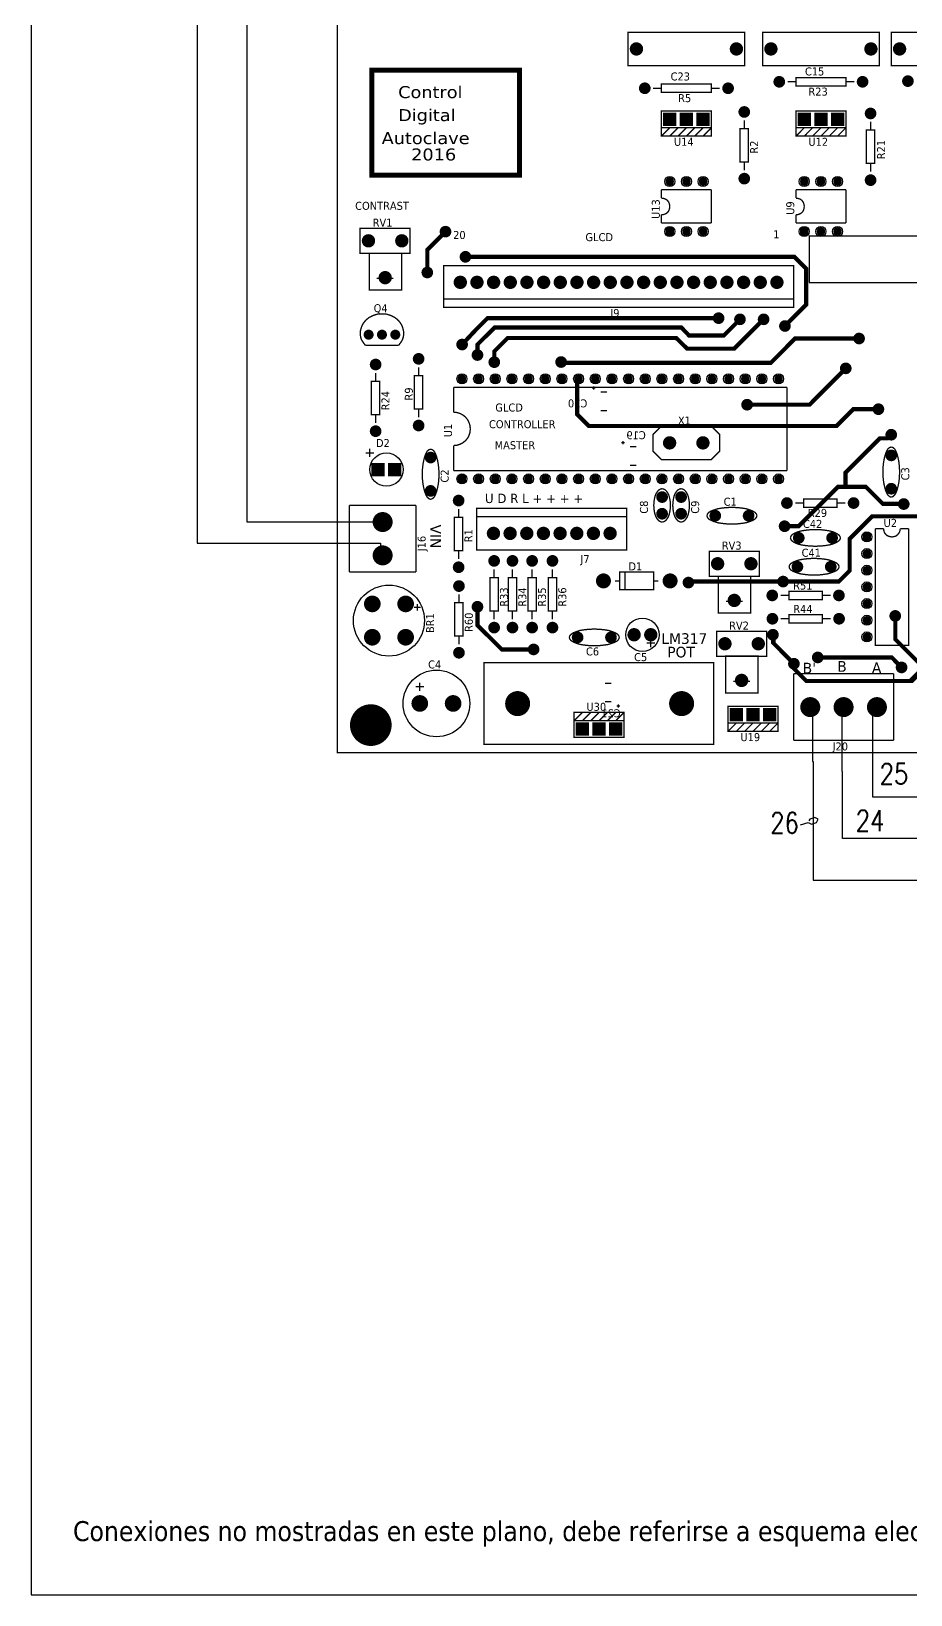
# Model space of a CAD drawing. Header units: millimetres. Extents: x 123.5 to 144.3, y 105.4 to 121.6.
# Drawn here: x 123.51 to 128.78, y 105.41 to 114.78 of the extents above; entities that cross this region are included whole.
import ezdxf
from ezdxf.enums import TextEntityAlignment as Align

# ---------------------------------------------------------------- set-up
doc = ezdxf.new("R2010")
doc.units = ezdxf.units.MM
for name, color, linetype in [('12632256', 7, 'Continuous'), ('DESC', 250, 'Continuous'), ('WIRES', 7, 'Continuous')]:
    doc.layers.add(name, color=color, linetype=linetype)
doc.layers.add('WIRENO', color=7, linetype='Continuous', true_color=0x000000)
doc.styles.get("Standard").update_dxf_attribs({"font": 'tahoma.ttf'})
doc.styles.add('WD', font='romans.shx')

# ---------------------------------------------------------------- blocks, each defined once
blk = doc.blocks.new('EPAD')
at = {"const_width": 0.5}
blk.add_lwpolyline([(-0.25, 0, 1), (0.25, 0, 1)], format="xyb", close=True, dxfattribs=at)
blk = doc.blocks.new('RPAD')
blk.add_trace([(-0.5, -0.5), (-0.5, 0.5), (0.5, -0.5), (0.5, 0.5)])
blk = doc.blocks.new('Tarjeta')
for points, const_width in [([(146.3184, 112.4867), (153.6204, 112.4867), (153.6204, 117.4267), (146.3184, 117.4267), (146.3184, 112.4867)], 0.008), ([(148.0634, 116.6077), (148.7634, 116.6077), (148.7634, 116.8077), (148.0634, 116.8077), (148.0634, 116.6077)], 0.008), ([(148.8704, 116.6077), (149.5704, 116.6077), (149.5704, 116.8077), (148.8704, 116.8077), (148.8704, 116.6077)], 0.008), ([(149.6424, 116.6077), (150.3414, 116.6077), (150.3414, 116.8077), (149.6424, 116.8077), (149.6424, 116.6077)], 0.008), ([(146.5254, 115.9507), (147.4114, 115.9507), (147.4114, 116.5807), (146.5254, 116.5807), (146.5254, 115.9507)], 0.029), ([(148.2634, 116.4467), (148.5634, 116.4467), (148.5634, 116.4967), (148.2634, 116.4967), (148.2634, 116.4467)], 0.008), ([(149.0704, 116.5107), (149.0204, 116.5107)], 0.008), ([(149.0704, 116.4857), (149.3704, 116.4857), (149.3704, 116.5357), (149.0704, 116.5357), (149.0704, 116.4857)], 0.008), ([(149.4204, 116.5107), (149.3704, 116.5107)], 0.008), ([(148.2634, 116.4717), (148.2134, 116.4717)], 0.008), ([(148.6134, 116.4717), (148.5634, 116.4717)], 0.008), ([(148.2634, 116.2347), (148.5634, 116.2347), (148.5634, 116.3347), (148.2634, 116.3347), (148.2634, 116.2347)], 0.008), ([(149.0704, 116.2347), (149.3704, 116.2347), (149.3704, 116.3347), (149.0704, 116.3347), (149.0704, 116.2347)], 0.008), ([(148.5634, 116.2347), (148.5634, 116.1847), (148.2634, 116.1847), (148.2634, 116.2347)], 0.008), ([(148.3134, 116.2347), (148.2634, 116.1847)], 0.008), ([(148.3634, 116.2347), (148.3134, 116.1847)], 0.008), ([(148.4134, 116.2347), (148.3634, 116.1847)], 0.008), ([(148.4634, 116.2347), (148.4134, 116.1847)], 0.008), ([(148.5134, 116.2347), (148.4634, 116.1847)], 0.008), ([(148.5634, 116.2347), (148.5134, 116.1847)], 0.008), ([(148.7354, 116.0297), (148.7854, 116.0297), (148.7854, 116.2297), (148.7354, 116.2297), (148.7354, 116.0297)], 0.008), ([(148.7604, 116.2797), (148.7604, 116.2297)], 0.008), ([(149.3704, 116.2347), (149.3704, 116.1847), (149.0704, 116.1847), (149.0704, 116.2347)], 0.008), ([(149.1204, 116.2347), (149.0704, 116.1847)], 0.008), ([(149.1704, 116.2347), (149.1204, 116.1847)], 0.008), ([(149.2204, 116.2347), (149.1704, 116.1847)], 0.008), ([(149.2704, 116.2347), (149.2204, 116.1847)], 0.008), ([(149.3204, 116.2347), (149.2704, 116.1847)], 0.008), ([(149.3704, 116.2347), (149.3204, 116.1847)], 0.008), ([(149.4934, 116.0207), (149.5434, 116.0207), (149.5434, 116.2207), (149.4934, 116.2207), (149.4934, 116.0207)], 0.008), ([(149.5184, 116.2707), (149.5184, 116.2207)], 0.008), ([(148.7604, 116.0297), (148.7604, 115.9797)], 0.008), ([(149.5184, 116.0207), (149.5184, 115.9707)], 0.008), ([(148.2634, 115.8127), (148.2634, 115.8627)], 0.008), ([(148.2634, 115.8627), (148.5634, 115.8627)], 0.008), ([(148.5634, 115.6627), (148.5634, 115.8627)], 0.008), ([(149.0704, 115.8127), (149.0704, 115.8627)], 0.008), ([(149.0704, 115.8627), (149.3704, 115.8627)], 0.008), ([(149.3704, 115.6627), (149.3704, 115.8627)], 0.008), ([(148.3134, 115.7627), (148.3124, 115.7727), (148.3094, 115.7827), (148.3054, 115.7907), (148.2994, 115.7987), (148.2924, 115.8047), (148.2834, 115.8087), (148.2734, 115.8117), (148.2634, 115.8127)], 0.008), ([(148.3134, 115.7627), (148.3124, 115.7527), (148.3094, 115.7427), (148.3054, 115.7337), (148.2994, 115.7267), (148.2924, 115.7207), (148.2834, 115.7167), (148.2734, 115.7137), (148.2634, 115.7127)], 0.008), ([(149.1204, 115.7627), (149.1194, 115.7727), (149.1164, 115.7827), (149.1124, 115.7907), (149.1064, 115.7987), (149.0994, 115.8047), (149.0904, 115.8087), (149.0804, 115.8117), (149.0704, 115.8127)], 0.008), ([(149.1204, 115.7627), (149.1194, 115.7527), (149.1164, 115.7427), (149.1124, 115.7337), (149.1064, 115.7267), (149.0994, 115.7207), (149.0904, 115.7167), (149.0804, 115.7137), (149.0704, 115.7127)], 0.008), ([(148.2634, 115.6627), (148.2634, 115.7127)], 0.008), ([(148.2634, 115.6627), (148.5634, 115.6627)], 0.008), ([(149.0704, 115.6627), (149.0704, 115.7127)], 0.008), ([(149.0704, 115.6627), (149.3704, 115.6627)], 0.008), ([(146.4554, 115.4817), (146.7554, 115.4817), (146.7554, 115.6317), (146.4554, 115.6317), (146.4554, 115.4817)], 0.008), ([(146.8584, 115.3667), (146.8584, 115.5027), (146.9674, 115.6117)], 0.025), ([(146.5114, 115.2617), (146.7044, 115.2617), (146.7044, 115.4817), (146.5114, 115.4817), (146.5114, 115.2617)], 0.008), ([(147.0874, 115.4607), (149.0604, 115.4607), (149.1314, 115.3897), (149.1314, 115.1727), (149.0044, 115.0457)], 0.025), ([(146.9564, 115.1577), (149.0564, 115.1577), (149.0564, 115.4077), (146.9564, 115.4077), (146.9564, 115.1577)], 0.008), ([(146.6554, 115.3317), (146.5554, 115.3317)], 0.008), ([(149.0564, 115.2077), (146.9564, 115.2077)], 0.008), ([(146.4564, 114.9937), (146.4574, 115.0187), (146.4644, 115.0427), (146.4754, 115.0637), (146.4914, 115.0827), (146.5104, 115.0977), (146.5334, 115.1087), (146.5584, 115.1167), (146.5864, 115.1187)], 0.008), ([(146.7164, 114.9937), (146.7154, 115.0187), (146.7084, 115.0427), (146.6974, 115.0637), (146.6814, 115.0827), (146.6624, 115.0977), (146.6394, 115.1087), (146.6144, 115.1167), (146.5864, 115.1187)], 0.008), ([(147.0674, 114.9347), (147.1494, 115.0227), (147.2194, 115.0927), (148.6064, 115.0927)], 0.025), ([(147.1594, 114.8717), (147.1594, 114.9347), (147.2624, 115.0367), (148.3824, 115.0367), (148.4294, 114.9887), (148.6374, 114.9887), (148.7344, 115.0857)], 0.025), ([(147.2604, 114.8287), (147.2604, 114.8937), (147.3404, 114.9737), (148.3524, 114.9737), (148.4174, 114.9097), (148.6994, 114.9097), (148.8764, 115.0857)], 0.025), ([(146.4564, 114.9937), (146.4584, 114.9787), (146.4634, 114.9637), (146.4734, 114.9477), (146.4864, 114.9297)], 0.008), ([(146.7164, 114.9937), (146.7144, 114.9787), (146.7094, 114.9637), (146.6994, 114.9477), (146.6864, 114.9297)], 0.008), ([(149.4494, 114.9707), (149.0654, 114.9707), (148.9194, 114.8247), (147.6664, 114.8247), (147.6614, 114.8297)], 0.025), ([(146.4864, 114.9297), (146.6864, 114.9297)], 0.008), ([(146.8064, 114.7487), (146.8064, 114.7987)], 0.008), ([(148.7774, 114.5737), (149.1524, 114.5737), (149.3694, 114.7917)], 0.025), ([(146.5234, 114.5147), (146.5734, 114.5147), (146.5734, 114.7147), (146.5234, 114.7147), (146.5234, 114.5147)], 0.008), ([(146.5484, 114.7647), (146.5484, 114.7147)], 0.008), ([(146.7814, 114.5487), (146.8314, 114.5487), (146.8314, 114.7487), (146.7814, 114.7487), (146.7814, 114.5487)], 0.008), ([(149.5654, 114.5467), (149.4144, 114.5467), (149.3134, 114.4457), (147.8284, 114.4457), (147.7574, 114.5167), (147.7574, 114.7197), (147.7664, 114.7287)], 0.025), ([(147.0164, 114.5287), (147.0164, 114.6787)], 0.008), ([(147.0164, 114.6787), (149.0164, 114.6787)], 0.008), ([(147.8674, 114.6747), (147.8474, 114.6747)], 0.008), ([(147.8574, 114.6647), (147.8574, 114.6847)], 0.008), ([(147.9374, 114.6497), (147.8994, 114.6497)], 0.008), ([(149.0164, 114.6787), (149.0164, 114.1787)], 0.008), ([(146.5484, 114.5147), (146.5484, 114.4647)], 0.008), ([(146.8064, 114.4987), (146.8064, 114.5487)], 0.008), ([(147.1164, 114.4287), (147.1144, 114.4487), (147.1084, 114.4677), (147.0994, 114.4847), (147.0874, 114.4997), (147.0724, 114.5117), (147.0554, 114.5207), (147.0364, 114.5267), (147.0164, 114.5287)], 0.008), ([(147.9374, 114.5387), (147.8984, 114.5387)], 0.008), ([(147.1164, 114.4287), (147.1144, 114.4077), (147.1084, 114.3887), (147.0994, 114.3717), (147.0874, 114.3577), (147.0724, 114.3457), (147.0554, 114.3367), (147.0364, 114.3307), (147.0164, 114.3287)], 0.008), ([(148.2624, 114.4447), (148.5624, 114.4447), (148.6124, 114.3947), (148.6124, 114.2947), (148.5624, 114.2447), (148.2624, 114.2447), (148.2124, 114.2947), (148.2124, 114.3947), (148.2624, 114.4447)], 0.008), ([(147.0164, 114.1787), (147.0164, 114.3287)], 0.008), ([(148.0434, 114.3467), (148.0234, 114.3467)], 0.008), ([(148.0334, 114.3367), (148.0334, 114.3567)], 0.008), ([(148.1134, 114.3217), (148.0754, 114.3217)], 0.008), ([(149.3674, 114.0807), (149.3674, 114.1657), (149.5734, 114.3717), (149.6204, 114.3717), (149.6424, 114.3937)], 0.025), ([(149.6424, 114.3197), (149.6324, 114.3167), (149.6224, 114.3087), (149.6144, 114.2947), (149.6074, 114.2767), (149.6014, 114.2547), (149.5964, 114.2287), (149.5934, 114.2007), (149.5924, 114.1697)], 0.008), ([(149.6424, 114.3197), (149.6524, 114.3167), (149.6624, 114.3087), (149.6704, 114.2947), (149.6774, 114.2767), (149.6834, 114.2547), (149.6884, 114.2287), (149.6914, 114.2007), (149.6924, 114.1697)], 0.008), ([(146.4884, 114.2847), (146.5384, 114.2847)], 0.008), ([(146.5134, 114.3097), (146.5134, 114.2597)], 0.008), ([(146.8784, 114.3067), (146.8684, 114.3037), (146.8584, 114.2957), (146.8504, 114.2817), (146.8434, 114.2637), (146.8374, 114.2417), (146.8324, 114.2157), (146.8294, 114.1877), (146.8284, 114.1567)], 0.008), ([(146.8784, 114.3067), (146.8884, 114.3037), (146.8984, 114.2957), (146.9064, 114.2817), (146.9134, 114.2637), (146.9194, 114.2417), (146.9244, 114.2157), (146.9274, 114.1877), (146.9284, 114.1567)], 0.008), ([(146.8784, 114.0067), (146.8734, 114.0077), (146.8684, 114.0097), (146.8584, 114.0187), (146.8504, 114.0317), (146.8434, 114.0507), (146.8374, 114.0727), (146.8324, 114.0977), (146.8294, 114.1257), (146.8284, 114.1567)], 0.008), ([(146.8784, 114.0067), (146.8834, 114.0077), (146.8884, 114.0097), (146.8984, 114.0187), (146.9064, 114.0317), (146.9134, 114.0507), (146.9194, 114.0727), (146.9244, 114.0977), (146.9274, 114.1257), (146.9284, 114.1567)], 0.008), ([(147.0164, 114.1787), (149.0164, 114.1787)], 0.008), ([(148.1134, 114.2107), (148.0744, 114.2107)], 0.008), ([(149.6424, 114.0197), (149.6374, 114.0207), (149.6324, 114.0227), (149.6224, 114.0317), (149.6144, 114.0447), (149.6074, 114.0627), (149.6014, 114.0857), (149.5964, 114.1107), (149.5934, 114.1387), (149.5924, 114.1697)], 0.008), ([(149.6424, 114.0197), (149.6474, 114.0207), (149.6524, 114.0227), (149.6624, 114.0317), (149.6704, 114.0447), (149.6774, 114.0627), (149.6834, 114.0857), (149.6884, 114.1107), (149.6914, 114.1387), (149.6924, 114.1697)], 0.008), ([(148.2674, 114.0697), (148.2574, 114.0677), (148.2474, 114.0617), (148.2394, 114.0527), (148.2314, 114.0407), (148.2254, 114.0257), (148.2214, 114.0087), (148.2184, 113.9897), (148.2174, 113.9697)], 0.008), ([(148.2674, 114.0697), (148.2774, 114.0677), (148.2874, 114.0617), (148.2954, 114.0527), (148.3034, 114.0407), (148.3094, 114.0257), (148.3134, 114.0087), (148.3164, 113.9897), (148.3174, 113.9697)], 0.008), ([(148.3814, 114.0697), (148.3714, 114.0677), (148.3614, 114.0617), (148.3534, 114.0527), (148.3454, 114.0407), (148.3394, 114.0257), (148.3354, 114.0087), (148.3324, 113.9897), (148.3314, 113.9697)], 0.008), ([(148.3814, 114.0697), (148.3914, 114.0677), (148.4014, 114.0617), (148.4094, 114.0527), (148.4174, 114.0407), (148.4234, 114.0257), (148.4274, 114.0087), (148.4304, 113.9897), (148.4314, 113.9697)], 0.008), ([(149.0024, 113.8447), (149.0864, 113.8447), (149.3224, 114.0807), (149.3674, 114.0807), (149.4904, 114.0807), (149.5924, 113.9787), (149.7164, 113.9787), (149.7174, 113.9777)], 0.025), ([(146.7904, 113.9697), (146.3904, 113.9697)], 0.008), ([(146.3904, 113.9697), (146.3904, 113.5697)], 0.008), ([(146.7904, 113.9697), (146.7904, 113.5697)], 0.008), ([(147.0464, 113.9487), (147.0464, 113.8987)], 0.008), ([(147.1554, 113.7017), (148.0554, 113.7017), (148.0554, 113.9517), (147.1554, 113.9517), (147.1554, 113.7017)], 0.008), ([(148.2674, 113.8697), (148.2574, 113.8717), (148.2474, 113.8777), (148.2394, 113.8867), (148.2314, 113.8987), (148.2254, 113.9137), (148.2214, 113.9307), (148.2184, 113.9497), (148.2174, 113.9697)], 0.008), ([(148.2674, 113.8697), (148.2774, 113.8717), (148.2874, 113.8777), (148.2954, 113.8867), (148.3034, 113.8987), (148.3094, 113.9137), (148.3134, 113.9307), (148.3164, 113.9497), (148.3174, 113.9697)], 0.008), ([(148.3814, 113.8697), (148.3714, 113.8717), (148.3614, 113.8777), (148.3534, 113.8867), (148.3454, 113.8987), (148.3394, 113.9137), (148.3354, 113.9307), (148.3324, 113.9497), (148.3314, 113.9697)], 0.008), ([(148.3814, 113.8697), (148.3914, 113.8717), (148.4014, 113.8777), (148.4094, 113.8867), (148.4174, 113.8987), (148.4234, 113.9137), (148.4274, 113.9307), (148.4304, 113.9497), (148.4314, 113.9697)], 0.008), ([(148.5364, 113.9077), (148.5394, 113.9177), (148.5474, 113.9277), (148.5614, 113.9357), (148.5794, 113.9427), (148.6014, 113.9497), (148.6274, 113.9537), (148.6554, 113.9567), (148.6864, 113.9577)], 0.008), ([(148.8364, 113.9077), (148.8334, 113.9177), (148.8244, 113.9277), (148.8114, 113.9357), (148.7934, 113.9427), (148.7714, 113.9497), (148.7454, 113.9537), (148.7174, 113.9567), (148.6864, 113.9577)], 0.008), ([(149.1164, 113.9837), (149.0664, 113.9837)], 0.008), ([(149.1164, 113.9587), (149.3164, 113.9587), (149.3164, 114.0087), (149.1164, 114.0087), (149.1164, 113.9587)], 0.008), ([(149.3664, 113.9837), (149.3164, 113.9837)], 0.008), ([(147.0214, 113.6987), (147.0714, 113.6987), (147.0714, 113.8987), (147.0214, 113.8987), (147.0214, 113.6987)], 0.008), ([(147.1554, 113.9017), (148.0554, 113.9017)], 0.008), ([(148.5364, 113.9077), (148.5394, 113.8977), (148.5474, 113.8877), (148.5614, 113.8797), (148.5794, 113.8727), (148.6014, 113.8657), (148.6274, 113.8617), (148.6554, 113.8587), (148.6864, 113.8577)], 0.008), ([(148.8364, 113.9077), (148.8334, 113.8977), (148.8244, 113.8877), (148.8114, 113.8797), (148.7934, 113.8727), (148.7714, 113.8657), (148.7454, 113.8617), (148.7174, 113.8587), (148.6864, 113.8577)], 0.008), ([(148.9934, 113.5127), (149.3274, 113.5127), (149.3924, 113.5777), (149.3924, 113.7687), (149.5274, 113.9037), (150.2204, 113.9037), (150.4844, 113.6397), (150.4994, 113.6237)], 0.025), ([(149.0374, 113.7747), (149.0404, 113.7847), (149.0484, 113.7947), (149.0624, 113.8027), (149.0804, 113.8107), (149.1024, 113.8167), (149.1284, 113.8207), (149.1564, 113.8237), (149.1874, 113.8247)], 0.008), ([(149.0374, 113.7747), (149.0404, 113.7647), (149.0484, 113.7547), (149.0624, 113.7467), (149.0804, 113.7387), (149.1024, 113.7327), (149.1284, 113.7287), (149.1564, 113.7257), (149.1874, 113.7247)], 0.008), ([(149.3374, 113.7747), (149.3344, 113.7847), (149.3254, 113.7947), (149.3114, 113.8027), (149.2934, 113.8107), (149.2714, 113.8167), (149.2464, 113.8207), (149.2184, 113.8237), (149.1874, 113.8247)], 0.008), ([(149.3374, 113.7747), (149.3344, 113.7647), (149.3254, 113.7547), (149.3114, 113.7467), (149.2934, 113.7387), (149.2714, 113.7327), (149.2464, 113.7287), (149.2184, 113.7257), (149.1874, 113.7247)], 0.008), ([(149.5464, 113.8307), (149.5964, 113.8307)], 0.008), ([(149.5464, 113.8307), (149.5464, 113.1307), (149.7464, 113.1307), (149.7464, 113.8307)], 0.008), ([(149.6464, 113.7807), (149.6364, 113.7817), (149.6264, 113.7847), (149.6174, 113.7887), (149.6104, 113.7947), (149.6044, 113.8017), (149.6004, 113.8107), (149.5974, 113.8207), (149.5964, 113.8307)], 0.008), ([(149.6464, 113.7807), (149.6564, 113.7817), (149.6664, 113.7847), (149.6744, 113.7887), (149.6814, 113.7947), (149.6874, 113.8017), (149.6924, 113.8107), (149.6954, 113.8207), (149.6964, 113.8307)], 0.008), ([(149.6964, 113.8307), (149.7464, 113.8307)], 0.008), ([(147.0464, 113.6987), (147.0464, 113.6487)], 0.008), ([(148.5504, 113.5447), (148.8504, 113.5447), (148.8504, 113.6947), (148.5504, 113.6947), (148.5504, 113.5447)], 0.008), ([(146.7904, 113.5697), (146.3904, 113.5697)], 0.008), ([(147.2594, 113.5867), (147.2594, 113.5367)], 0.008), ([(147.3694, 113.5867), (147.3694, 113.5367)], 0.008), ([(147.4874, 113.5867), (147.4874, 113.5367)], 0.008), ([(147.6094, 113.5867), (147.6094, 113.5367)], 0.008), ([(148.0134, 113.4647), (148.2174, 113.4647), (148.2174, 113.5697), (148.0134, 113.5697), (148.0134, 113.4647)], 0.008), ([(148.0454, 113.5687), (148.0454, 113.4657)], 0.008), ([(149.0294, 113.6017), (149.0324, 113.6117), (149.0404, 113.6217), (149.0544, 113.6297), (149.0724, 113.6367), (149.0944, 113.6437), (149.1204, 113.6477), (149.1484, 113.6507), (149.1794, 113.6517)], 0.008), ([(149.0294, 113.6017), (149.0324, 113.5917), (149.0404, 113.5817), (149.0544, 113.5737), (149.0724, 113.5667), (149.0944, 113.5597), (149.1204, 113.5557), (149.1484, 113.5527), (149.1794, 113.5517)], 0.008), ([(149.3294, 113.6017), (149.3264, 113.6117), (149.3174, 113.6217), (149.3034, 113.6297), (149.2854, 113.6367), (149.2634, 113.6437), (149.2384, 113.6477), (149.2104, 113.6507), (149.1794, 113.6517)], 0.008), ([(149.3294, 113.6017), (149.3264, 113.5917), (149.3174, 113.5817), (149.3034, 113.5737), (149.2854, 113.5667), (149.2634, 113.5597), (149.2384, 113.5557), (149.2104, 113.5527), (149.1794, 113.5517)], 0.008), ([(147.2344, 113.3367), (147.2844, 113.3367), (147.2844, 113.5367), (147.2344, 113.5367), (147.2344, 113.3367)], 0.008), ([(147.3444, 113.3367), (147.3944, 113.3367), (147.3944, 113.5367), (147.3444, 113.5367), (147.3444, 113.3367)], 0.008), ([(147.4624, 113.3367), (147.5124, 113.3367), (147.5124, 113.5367), (147.4624, 113.5367), (147.4624, 113.3367)], 0.008), ([(147.5844, 113.3367), (147.6344, 113.3367), (147.6344, 113.5367), (147.5844, 113.5367), (147.5844, 113.3367)], 0.008), ([(147.9854, 113.5167), (148.0134, 113.5167)], 0.008), ([(148.2174, 113.5167), (148.2454, 113.5167)], 0.008), ([(148.9934, 113.5127), (148.4314, 113.5127), (148.4254, 113.5067)], 0.025), ([(148.6054, 113.3247), (148.7984, 113.3247), (148.7984, 113.5447), (148.6054, 113.5447), (148.6054, 113.3247)], 0.008), ([(147.0234, 113.1857), (147.0734, 113.1857), (147.0734, 113.3857), (147.0234, 113.3857), (147.0234, 113.1857)], 0.008), ([(147.0484, 113.4357), (147.0484, 113.3857)], 0.008), ([(148.7504, 113.3947), (148.6504, 113.3947)], 0.008), ([(148.9784, 113.4297), (149.0284, 113.4297)], 0.008), ([(149.0284, 113.4047), (149.2284, 113.4047), (149.2284, 113.4547), (149.0284, 113.4547), (149.0284, 113.4047)], 0.008), ([(149.2284, 113.4297), (149.2784, 113.4297)], 0.008), ([(146.8184, 113.3587), (146.7784, 113.3587)], 0.008), ([(146.7984, 113.3787), (146.7984, 113.3387)], 0.008), ([(147.4964, 113.1057), (147.3054, 113.1057), (147.1594, 113.2507), (147.1594, 113.3617)], 0.025), ([(147.2594, 113.3367), (147.2594, 113.2867)], 0.008), ([(147.3694, 113.3367), (147.3694, 113.2867)], 0.008), ([(147.4874, 113.3367), (147.4874, 113.2867)], 0.008), ([(147.6094, 113.3367), (147.6094, 113.2867)], 0.008), ([(148.9324, 113.1937), (148.9324, 113.1467), (148.9364, 113.1427), (149.0584, 113.0197), (149.0594, 113.0197), (149.0594, 112.9897), (149.1324, 112.9167), (149.7564, 112.9167), (149.8104, 112.9707), (149.8104, 113.0227), (149.6664, 113.1667), (149.6664, 113.3067)], 0.025), ([(148.9794, 113.2897), (149.0294, 113.2897)], 0.008), ([(149.0294, 113.2647), (149.2294, 113.2647), (149.2294, 113.3147), (149.0294, 113.3147), (149.0294, 113.2647)], 0.008), ([(149.2294, 113.2897), (149.2794, 113.2897)], 0.008), ([(147.7104, 113.1777), (147.7134, 113.1877), (147.7224, 113.1977), (147.7354, 113.2057), (147.7534, 113.2127), (147.7754, 113.2197), (147.8014, 113.2237), (147.8294, 113.2267), (147.8604, 113.2277)], 0.008), ([(148.0104, 113.1777), (148.0074, 113.1877), (147.9994, 113.1977), (147.9854, 113.2057), (147.9674, 113.2127), (147.9454, 113.2197), (147.9194, 113.2237), (147.8914, 113.2267), (147.8604, 113.2277)], 0.008), ([(148.5944, 113.0647), (148.8944, 113.0647), (148.8944, 113.2147), (148.5944, 113.2147), (148.5944, 113.0647)], 0.008), ([(148.9364, 113.1427), (148.9364, 113.1897), (148.9324, 113.1937)], 0.025), ([(147.0484, 113.1857), (147.0484, 113.1357)], 0.008), ([(147.7104, 113.1777), (147.7134, 113.1677), (147.7224, 113.1577), (147.7354, 113.1497), (147.7534, 113.1427), (147.7754, 113.1357), (147.8014, 113.1317), (147.8294, 113.1287), (147.8604, 113.1277)], 0.008), ([(148.0104, 113.1777), (148.0074, 113.1677), (147.9994, 113.1577), (147.9854, 113.1497), (147.9674, 113.1427), (147.9454, 113.1357), (147.9194, 113.1317), (147.8914, 113.1287), (147.8604, 113.1277)], 0.008), ([(148.2244, 113.1437), (148.1744, 113.1437)], 0.008), ([(148.1994, 113.1187), (148.1994, 113.1687)], 0.008), ([(147.1994, 112.5367), (148.5774, 112.5367), (148.5774, 113.0257), (147.1994, 113.0257), (147.1994, 112.5367)], 0.008), ([(148.6494, 112.8447), (148.8424, 112.8447), (148.8424, 113.0657), (148.6494, 113.0657), (148.6494, 112.8447)], 0.008), ([(149.2014, 113.0577), (149.6454, 113.0577), (149.7044, 112.9977)], 0.025), ([(148.7944, 112.9147), (148.6944, 112.9147)], 0.008), ([(149.0564, 112.9597), (149.0564, 112.5597)], 0.008), ([(149.6564, 112.9597), (149.0564, 112.9597)], 0.008), ([(149.6564, 112.9597), (149.6564, 112.5597)], 0.008), ([(149.7564, 112.9167), (149.7674, 112.9167), (149.8104, 112.9597), (149.8104, 112.9707)], 0.025), ([(146.7884, 112.8817), (146.8384, 112.8817)], 0.008), ([(146.8134, 112.9067), (146.8134, 112.8567)], 0.008), ([(147.9244, 112.9027), (147.9634, 112.9027)], 0.008), ([(147.7384, 112.6777), (147.7384, 112.7277), (148.0384, 112.7277), (148.0384, 112.6777)], 0.008), ([(147.7384, 112.6777), (147.7884, 112.7277)], 0.008), ([(147.7884, 112.6777), (147.8384, 112.7277)], 0.008), ([(147.8384, 112.6777), (147.8884, 112.7277)], 0.008), ([(147.8884, 112.6777), (147.9384, 112.7277)], 0.008), ([(147.9244, 112.7917), (147.9624, 112.7917)], 0.008), ([(147.9384, 112.6777), (147.9884, 112.7277)], 0.008), ([(147.9884, 112.6777), (148.0384, 112.7277)], 0.008), ([(147.9944, 112.7667), (148.0144, 112.7667)], 0.008), ([(148.0044, 112.7767), (148.0044, 112.7567)], 0.008), ([(148.6624, 112.6637), (148.9624, 112.6637), (148.9624, 112.7637), (148.6624, 112.7637), (148.6624, 112.6637)], 0.008), ([(147.7384, 112.5777), (148.0384, 112.5777), (148.0384, 112.6777), (147.7384, 112.6777), (147.7384, 112.5777)], 0.008), ([(148.9624, 112.6637), (148.9624, 112.6137), (148.6624, 112.6137), (148.6624, 112.6637)], 0.008), ([(148.7124, 112.6637), (148.6624, 112.6137)], 0.008), ([(148.7624, 112.6637), (148.7124, 112.6137)], 0.008), ([(148.8124, 112.6637), (148.7624, 112.6137)], 0.008), ([(148.8624, 112.6637), (148.8124, 112.6137)], 0.008), ([(148.9124, 112.6637), (148.8624, 112.6137)], 0.008), ([(148.9624, 112.6637), (148.9124, 112.6137)], 0.008), ([(149.0564, 112.5597), (149.6564, 112.5597)], 0.008)]:
    blk.add_lwpolyline(points, dxfattribs=dict(const_width=const_width))
blk.add_lwpolyline([(149.1494, 115.3057), (150.7044, 115.3057), (150.7044, 115.5837), (149.1494, 115.5837), (149.1494, 115.3057)])
for centre, radius in [((148.1134, 116.7077), 0.025), ((148.7134, 116.7077), 0.025), ((148.9204, 116.7077), 0.025), ((149.5204, 116.7077), 0.025), ((149.6924, 116.7077), 0.025), ((148.1634, 116.4717), 0.025), ((148.6634, 116.4717), 0.025), ((148.9704, 116.5107), 0.025), ((149.4704, 116.5107), 0.025), ((149.7424, 116.5147), 0.025), ((148.3134, 116.2847), 0.025), ((148.4134, 116.2847), 0.025), ((148.5134, 116.2847), 0.025), ((148.7604, 116.3297), 0.025), ((149.1204, 116.2847), 0.025), ((149.2204, 116.2847), 0.025), ((149.3204, 116.2847), 0.025), ((149.5184, 116.3207), 0.025), ((148.3134, 115.9127), 0.03), ((148.4134, 115.9127), 0.03), ((148.5134, 115.9127), 0.03), ((148.7604, 115.9297), 0.025), ((149.1204, 115.9127), 0.03), ((149.2204, 115.9127), 0.03), ((149.3204, 115.9127), 0.03), ((149.5184, 115.9207), 0.025), ((146.9674, 115.6117), 0.025), ((148.3134, 115.6127), 0.03), ((148.4134, 115.6127), 0.03), ((148.5134, 115.6127), 0.03), ((149.1204, 115.6127), 0.03), ((149.2204, 115.6127), 0.03), ((149.3204, 115.6127), 0.03), ((146.5054, 115.5567), 0.025), ((146.7054, 115.5567), 0.025), ((147.0874, 115.4607), 0.025), ((146.6054, 115.3357), 0.025), ((146.8584, 115.3667), 0.025), ((147.0564, 115.3077), 0.01), ((147.1564, 115.3077), 0.01), ((147.2564, 115.3077), 0.01), ((147.3564, 115.3077), 0.01), ((147.4564, 115.3077), 0.01), ((147.5564, 115.3077), 0.01), ((147.6564, 115.3077), 0.01), ((147.7564, 115.3077), 0.01), ((147.8564, 115.3077), 0.01), ((147.9564, 115.3077), 0.01), ((148.0564, 115.3077), 0.01), ((148.1564, 115.3077), 0.01), ((148.2564, 115.3077), 0.01), ((148.3564, 115.3077), 0.01), ((148.4564, 115.3077), 0.01), ((148.5564, 115.3077), 0.01), ((148.6564, 115.3077), 0.01), ((148.7564, 115.3077), 0.01), ((148.8564, 115.3077), 0.01), ((148.9564, 115.3077), 0.01), ((148.6064, 115.0927), 0.025), ((148.7344, 115.0857), 0.025), ((148.8764, 115.0857), 0.025), ((146.5064, 114.9937), 0.025), ((146.5864, 114.9937), 0.025), ((146.6664, 114.9937), 0.025), ((149.0044, 115.0457), 0.025), ((149.4494, 114.9707), 0.025), ((147.0674, 114.9347), 0.025), ((147.1594, 114.8717), 0.025), ((146.5484, 114.8147), 0.025), ((146.8064, 114.8487), 0.025), ((147.2604, 114.8287), 0.025), ((147.6614, 114.8297), 0.025), ((149.3694, 114.7917), 0.025), ((147.0664, 114.7287), 0.03), ((147.1664, 114.7287), 0.03), ((147.2664, 114.7287), 0.03), ((147.3664, 114.7287), 0.03), ((147.4664, 114.7287), 0.03), ((147.5664, 114.7287), 0.03), ((147.6664, 114.7287), 0.03), ((147.7664, 114.7287), 0.03), ((147.8664, 114.7287), 0.03), ((147.9664, 114.7287), 0.03), ((148.0664, 114.7287), 0.03), ((148.1664, 114.7287), 0.03), ((148.2664, 114.7287), 0.03), ((148.3664, 114.7287), 0.03), ((148.4664, 114.7287), 0.03), ((148.5664, 114.7287), 0.03), ((148.6664, 114.7287), 0.03), ((148.7664, 114.7287), 0.03), ((148.8664, 114.7287), 0.03), ((148.9664, 114.7287), 0.03), ((148.7774, 114.5737), 0.025), ((149.5654, 114.5467), 0.025), ((146.5484, 114.4147), 0.025), ((146.8064, 114.4487), 0.025), ((149.6424, 114.3937), 0.025), ((148.3124, 114.3447), 0.025), ((148.5124, 114.3447), 0.025), ((146.8784, 114.2567), 0.025), ((149.6424, 114.2697), 0.025), ((146.5634, 114.1847), 0.025), ((146.6634, 114.1847), 0.025), ((147.0664, 114.1287), 0.03), ((147.1664, 114.1287), 0.03), ((147.2664, 114.1287), 0.03), ((147.3664, 114.1287), 0.03), ((147.4664, 114.1287), 0.03), ((147.5664, 114.1287), 0.03), ((147.6664, 114.1287), 0.03), ((147.7664, 114.1287), 0.03), ((147.8664, 114.1287), 0.03), ((147.9664, 114.1287), 0.03), ((148.0664, 114.1287), 0.03), ((148.1664, 114.1287), 0.03), ((148.2664, 114.1287), 0.03), ((148.3664, 114.1287), 0.03), ((148.4664, 114.1287), 0.03), ((148.5664, 114.1287), 0.03), ((148.6664, 114.1287), 0.03), ((148.7664, 114.1287), 0.03), ((148.8664, 114.1287), 0.03), ((148.9664, 114.1287), 0.03), ((146.8784, 114.0567), 0.025), ((148.2674, 114.0197), 0.025), ((148.3814, 114.0197), 0.025), ((149.6424, 114.0697), 0.025), ((147.0464, 113.9987), 0.025), ((149.0164, 113.9837), 0.025), ((149.4164, 113.9837), 0.025), ((149.7174, 113.9777), 0.025), ((146.5904, 113.8697), 0.03), ((148.2674, 113.9197), 0.025), ((148.3814, 113.9197), 0.025), ((148.5864, 113.9077), 0.025), ((148.7864, 113.9077), 0.025), ((149.0024, 113.8447), 0.025), ((147.2554, 113.8017), 0.01), ((147.3554, 113.8017), 0.01), ((147.4554, 113.8017), 0.01), ((147.5554, 113.8017), 0.01), ((147.6554, 113.8017), 0.01), ((147.7554, 113.8017), 0.01), ((147.8554, 113.8017), 0.01), ((147.9554, 113.8017), 0.01), ((149.0874, 113.7747), 0.025), ((149.2874, 113.7747), 0.025), ((149.4964, 113.7807), 0.03), ((146.5904, 113.6697), 0.03), ((149.4964, 113.6807), 0.03), ((147.0464, 113.5987), 0.025), ((147.2594, 113.6367), 0.025), ((147.3694, 113.6367), 0.025), ((147.4874, 113.6367), 0.025), ((147.6094, 113.6367), 0.025), ((148.6004, 113.6197), 0.025), ((148.8004, 113.6197), 0.025), ((149.0794, 113.6017), 0.025), ((149.2794, 113.6017), 0.025), ((149.4964, 113.5807), 0.03), ((147.0484, 113.4857), 0.025), ((147.9154, 113.5167), 0.025), ((148.3154, 113.5167), 0.025), ((148.4254, 113.5067), 0.025), ((148.9934, 113.5127), 0.025), ((149.4964, 113.4807), 0.03), ((146.5284, 113.3787), 0.025), ((146.7284, 113.3787), 0.025), ((147.1594, 113.3617), 0.025), ((148.7004, 113.3997), 0.025), ((148.9284, 113.4297), 0.025), ((149.3284, 113.4297), 0.025), ((149.4964, 113.3807), 0.03), ((148.9294, 113.2897), 0.025), ((149.3294, 113.2897), 0.025), ((149.4964, 113.2807), 0.03), ((149.6664, 113.3067), 0.025), ((146.5284, 113.1787), 0.025), ((146.7284, 113.1787), 0.025), ((147.2594, 113.2367), 0.025), ((147.3694, 113.2367), 0.025), ((147.4874, 113.2367), 0.025), ((147.6094, 113.2367), 0.025), ((147.7604, 113.1777), 0.025), ((147.9604, 113.1777), 0.025), ((148.0994, 113.1937), 0.025), ((148.1994, 113.1937), 0.025), ((148.9324, 113.1937), 0.025), ((149.4964, 113.1807), 0.03), ((147.0484, 113.0857), 0.025), ((147.4964, 113.1057), 0.025), ((148.6444, 113.1397), 0.025), ((148.8444, 113.1397), 0.025), ((149.0584, 113.0197), 0.025), ((149.2014, 113.0577), 0.025), ((149.7044, 112.9977), 0.025), ((148.7444, 112.9197), 0.025), ((146.8134, 112.7817), 0.025), ((147.0134, 112.7817), 0.025), ((147.4004, 112.7807), 0.03), ((148.3844, 112.7807), 0.03), ((148.7124, 112.7137), 0.025), ((148.8124, 112.7137), 0.025), ((148.9124, 112.7137), 0.025), ((149.1564, 112.7597), 0.03), ((149.3564, 112.7597), 0.03), ((149.5564, 112.7597), 0.03), ((146.5194, 112.6517), 0.03), ((147.7884, 112.6277), 0.025), ((147.8884, 112.6277), 0.025), ((147.9884, 112.6277), 0.025)]:
    blk.add_circle(centre, radius)
at = {"layer": '12632256'}
for centre, radius in [((146.6134, 114.1847), 0.1), ((146.6134, 114.1847), 0), ((146.6284, 113.2787), 0.213), ((148.1494, 113.1937), 0.1), ((146.9134, 112.7817), 0.2)]:
    blk.add_circle(centre, radius, dxfattribs=at)
for name, p, xscale, yscale in [('EPAD', (148.1134, 116.7077), 0.08, 0.08), ('EPAD', (148.7134, 116.7077), 0.08, 0.08), ('EPAD', (148.9204, 116.7077), 0.08, 0.08), ('EPAD', (149.5204, 116.7077), 0.08, 0.08), ('EPAD', (149.6924, 116.7077), 0.08, 0.08), ('EPAD', (148.1634, 116.4717), 0.07, 0.07), ('EPAD', (148.6634, 116.4717), 0.07, 0.07), ('EPAD', (148.9704, 116.5107), 0.07, 0.07), ('EPAD', (149.4704, 116.5107), 0.07, 0.07), ('EPAD', (149.7424, 116.5147), 0.07, 0.07), ('EPAD', (148.7604, 116.3297), 0.07, 0.07), ('EPAD', (149.5184, 116.3207), 0.07, 0.07), ('EPAD', (148.3134, 115.9127), 0.05, 0.05), ('EPAD', (148.4134, 115.9127), 0.05, 0.05), ('EPAD', (148.5134, 115.9127), 0.05, 0.05), ('EPAD', (148.7604, 115.9297), 0.07, 0.07), ('EPAD', (149.1204, 115.9127), 0.05, 0.05), ('EPAD', (149.2204, 115.9127), 0.05, 0.05), ('EPAD', (149.3204, 115.9127), 0.05, 0.05), ('EPAD', (149.5184, 115.9207), 0.07, 0.07), ('EPAD', (146.9674, 115.6117), 0.07, 0.07), ('RPAD', (148.3134, 115.6127), 0.05, 0.05), ('EPAD', (148.4134, 115.6127), 0.05, 0.05), ('EPAD', (148.5134, 115.6127), 0.05, 0.05), ('RPAD', (149.1204, 115.6127), 0.05, 0.05), ('EPAD', (149.2204, 115.6127), 0.05, 0.05), ('EPAD', (149.3204, 115.6127), 0.05, 0.05), ('EPAD', (146.5054, 115.5567), 0.08, 0.08), ('EPAD', (146.7054, 115.5567), 0.08, 0.08), ('EPAD', (147.0874, 115.4607), 0.07, 0.07), ('EPAD', (146.6054, 115.3357), 0.08, 0.08), ('EPAD', (146.8584, 115.3667), 0.07, 0.07), ('EPAD', (147.0564, 115.3077), 0.08, 0.08), ('EPAD', (147.1564, 115.3077), 0.08, 0.08), ('EPAD', (147.2564, 115.3077), 0.08, 0.08), ('EPAD', (147.3564, 115.3077), 0.08, 0.08), ('EPAD', (147.4564, 115.3077), 0.08, 0.08), ('EPAD', (147.5564, 115.3077), 0.08, 0.08), ('EPAD', (147.6564, 115.3077), 0.08, 0.08), ('EPAD', (147.7564, 115.3077), 0.08, 0.08), ('EPAD', (147.8564, 115.3077), 0.08, 0.08), ('EPAD', (147.9564, 115.3077), 0.08, 0.08), ('EPAD', (148.0564, 115.3077), 0.08, 0.08), ('EPAD', (148.1564, 115.3077), 0.08, 0.08), ('EPAD', (148.2564, 115.3077), 0.08, 0.08), ('EPAD', (148.3564, 115.3077), 0.08, 0.08), ('EPAD', (148.4564, 115.3077), 0.08, 0.08), ('EPAD', (148.5564, 115.3077), 0.08, 0.08), ('EPAD', (148.6564, 115.3077), 0.08, 0.08), ('EPAD', (148.7564, 115.3077), 0.08, 0.08), ('EPAD', (148.8564, 115.3077), 0.08, 0.08), ('EPAD', (148.9564, 115.3077), 0.08, 0.08), ('EPAD', (148.6064, 115.0927), 0.07, 0.07), ('EPAD', (148.7344, 115.0857), 0.07, 0.07), ('EPAD', (148.8764, 115.0857), 0.07, 0.07), ('EPAD', (149.0044, 115.0457), 0.07, 0.07), ('EPAD', (146.5064, 114.9937), 0.06, 0.06), ('EPAD', (146.5864, 114.9937), 0.06, 0.06), ('EPAD', (146.6664, 114.9937), 0.06, 0.06), ('EPAD', (149.4494, 114.9707), 0.07, 0.07), ('EPAD', (147.0674, 114.9347), 0.07, 0.07), ('EPAD', (147.1594, 114.8717), 0.07, 0.07), ('EPAD', (146.5484, 114.8147), 0.07, 0.07), ('EPAD', (146.8064, 114.8487), 0.07, 0.07), ('EPAD', (147.2604, 114.8287), 0.07, 0.07), ('EPAD', (147.6614, 114.8297), 0.07, 0.07), ('EPAD', (149.3694, 114.7917), 0.07, 0.07), ('EPAD', (147.0664, 114.7287), 0.05, 0.05), ('EPAD', (147.1664, 114.7287), 0.05, 0.05), ('EPAD', (147.2664, 114.7287), 0.05, 0.05), ('EPAD', (147.3664, 114.7287), 0.05, 0.05), ('EPAD', (147.4664, 114.7287), 0.05, 0.05), ('EPAD', (147.5664, 114.7287), 0.05, 0.05), ('EPAD', (147.6664, 114.7287), 0.05, 0.05), ('EPAD', (147.7664, 114.7287), 0.05, 0.05), ('EPAD', (147.8664, 114.7287), 0.05, 0.05), ('EPAD', (147.9664, 114.7287), 0.05, 0.05), ('EPAD', (148.0664, 114.7287), 0.05, 0.05), ('EPAD', (148.1664, 114.7287), 0.05, 0.05), ('EPAD', (148.2664, 114.7287), 0.05, 0.05), ('EPAD', (148.3664, 114.7287), 0.05, 0.05), ('EPAD', (148.4664, 114.7287), 0.05, 0.05), ('EPAD', (148.5664, 114.7287), 0.05, 0.05), ('EPAD', (148.6664, 114.7287), 0.05, 0.05), ('EPAD', (148.7664, 114.7287), 0.05, 0.05), ('EPAD', (148.8664, 114.7287), 0.05, 0.05), ('EPAD', (148.9664, 114.7287), 0.05, 0.05), ('EPAD', (148.7774, 114.5737), 0.07, 0.07), ('EPAD', (149.5654, 114.5467), 0.07, 0.07), ('EPAD', (146.5484, 114.4147), 0.07, 0.07), ('EPAD', (146.8064, 114.4487), 0.07, 0.07), ('EPAD', (149.6424, 114.3937), 0.07, 0.07), ('EPAD', (148.3124, 114.3447), 0.08, 0.08), ('EPAD', (148.5124, 114.3447), 0.08, 0.08), ('EPAD', (146.8784, 114.2567), 0.07, 0.07), ('EPAD', (149.6424, 114.2697), 0.07, 0.07), ('RPAD', (146.5634, 114.1847), 0.08, 0.08), ('RPAD', (146.6634, 114.1847), 0.08, 0.08), ('RPAD', (147.0664, 114.1287), 0.05, 0.05), ('EPAD', (147.1664, 114.1287), 0.05, 0.05), ('EPAD', (147.2664, 114.1287), 0.05, 0.05), ('EPAD', (147.3664, 114.1287), 0.05, 0.05), ('EPAD', (147.4664, 114.1287), 0.05, 0.05), ('EPAD', (147.5664, 114.1287), 0.05, 0.05), ('EPAD', (147.6664, 114.1287), 0.05, 0.05), ('EPAD', (147.7664, 114.1287), 0.05, 0.05), ('EPAD', (147.8664, 114.1287), 0.05, 0.05), ('EPAD', (147.9664, 114.1287), 0.05, 0.05), ('EPAD', (148.0664, 114.1287), 0.05, 0.05), ('EPAD', (148.1664, 114.1287), 0.05, 0.05), ('EPAD', (148.2664, 114.1287), 0.05, 0.05), ('EPAD', (148.3664, 114.1287), 0.05, 0.05), ('EPAD', (148.4664, 114.1287), 0.05, 0.05), ('EPAD', (148.5664, 114.1287), 0.05, 0.05), ('EPAD', (148.6664, 114.1287), 0.05, 0.05), ('EPAD', (148.7664, 114.1287), 0.05, 0.05), ('EPAD', (148.8664, 114.1287), 0.05, 0.05), ('EPAD', (148.9664, 114.1287), 0.05, 0.05), ('EPAD', (146.8784, 114.0567), 0.07, 0.07), ('EPAD', (148.2674, 114.0197), 0.07, 0.07), ('EPAD', (148.3814, 114.0197), 0.07, 0.07), ('EPAD', (149.6424, 114.0697), 0.07, 0.07), ('EPAD', (147.0464, 113.9987), 0.07, 0.07), ('EPAD', (148.2674, 113.9197), 0.07, 0.07), ('EPAD', (148.3814, 113.9197), 0.07, 0.07), ('EPAD', (149.0164, 113.9837), 0.07, 0.07), ('EPAD', (149.4164, 113.9837), 0.07, 0.07), ('EPAD', (149.7174, 113.9777), 0.07, 0.07), ('EPAD', (146.5904, 113.8697), 0.12, 0.12), ('EPAD', (148.5864, 113.9077), 0.07, 0.07), ('EPAD', (148.7864, 113.9077), 0.07, 0.07), ('EPAD', (149.0024, 113.8447), 0.07, 0.07), ('EPAD', (147.2554, 113.8017), 0.08, 0.08), ('EPAD', (147.3554, 113.8017), 0.08, 0.08), ('EPAD', (147.4554, 113.8017), 0.08, 0.08), ('EPAD', (147.5554, 113.8017), 0.08, 0.08), ('EPAD', (147.6554, 113.8017), 0.08, 0.08), ('EPAD', (147.7554, 113.8017), 0.08, 0.08), ('EPAD', (147.8554, 113.8017), 0.08, 0.08), ('EPAD', (147.9554, 113.8017), 0.08, 0.08), ('EPAD', (149.0874, 113.7747), 0.07, 0.07), ('EPAD', (149.2874, 113.7747), 0.07, 0.07), ('EPAD', (146.5904, 113.6697), 0.12, 0.12), ('EPAD', (147.2594, 113.6367), 0.07, 0.07), ('EPAD', (147.3694, 113.6367), 0.07, 0.07), ('EPAD', (147.4874, 113.6367), 0.07, 0.07), ('EPAD', (147.6094, 113.6367), 0.07, 0.07), ('EPAD', (149.4964, 113.6807), 0.05, 0.05), ('EPAD', (147.0464, 113.5987), 0.07, 0.07), ('EPAD', (148.6004, 113.6197), 0.08, 0.08), ('EPAD', (148.8004, 113.6197), 0.08, 0.08), ('EPAD', (149.0794, 113.6017), 0.07, 0.07), ('EPAD', (149.2794, 113.6017), 0.07, 0.07), ('EPAD', (149.4964, 113.5807), 0.05, 0.05), ('EPAD', (147.0484, 113.4857), 0.07, 0.07), ('EPAD', (147.9154, 113.5167), 0.09, 0.09), ('EPAD', (148.3154, 113.5167), 0.09, 0.09), ('EPAD', (148.4254, 113.5067), 0.07, 0.07), ('EPAD', (148.9934, 113.5127), 0.07, 0.07), ('EPAD', (149.4964, 113.4807), 0.05, 0.05), ('EPAD', (146.5284, 113.3787), 0.1, 0.1), ('EPAD', (146.7284, 113.3787), 0.1, 0.1), ('EPAD', (147.1594, 113.3617), 0.07, 0.07), ('EPAD', (148.7004, 113.3997), 0.08, 0.08), ('EPAD', (148.9284, 113.4297), 0.07, 0.07), ('EPAD', (149.3284, 113.4297), 0.07, 0.07), ('EPAD', (149.4964, 113.3807), 0.05, 0.05), ('EPAD', (148.9294, 113.2897), 0.07, 0.07), ('EPAD', (149.3294, 113.2897), 0.07, 0.07), ('EPAD', (149.4964, 113.2807), 0.05, 0.05), ('EPAD', (149.6664, 113.3067), 0.07, 0.07), ('EPAD', (146.5284, 113.1787), 0.1, 0.1), ('EPAD', (146.7284, 113.1787), 0.1, 0.1), ('EPAD', (147.2594, 113.2367), 0.07, 0.07), ('EPAD', (147.3694, 113.2367), 0.07, 0.07), ('EPAD', (147.4874, 113.2367), 0.07, 0.07), ('EPAD', (147.6094, 113.2367), 0.07, 0.07), ('EPAD', (147.7604, 113.1777), 0.07, 0.07), ('EPAD', (147.9604, 113.1777), 0.07, 0.07), ('EPAD', (148.0994, 113.1937), 0.08, 0.08), ('EPAD', (148.1994, 113.1937), 0.08, 0.08), ('EPAD', (148.9324, 113.1937), 0.07, 0.07), ('EPAD', (149.4964, 113.1807), 0.05, 0.05), ('EPAD', (147.0484, 113.0857), 0.07, 0.07), ('EPAD', (147.4964, 113.1057), 0.07, 0.07), ('EPAD', (148.6444, 113.1397), 0.08, 0.08), ('EPAD', (148.8444, 113.1397), 0.08, 0.08), ('EPAD', (149.0584, 113.0197), 0.07, 0.07), ('EPAD', (149.2014, 113.0577), 0.07, 0.07), ('EPAD', (149.7044, 112.9977), 0.07, 0.07), ('EPAD', (148.7444, 112.9197), 0.08, 0.08), ('EPAD', (146.8134, 112.7817), 0.1, 0.1), ('EPAD', (147.0134, 112.7817), 0.1, 0.1), ('EPAD', (147.4004, 112.7807), 0.15, 0.15), ('EPAD', (148.3844, 112.7807), 0.15, 0.15), ('EPAD', (146.5194, 112.6517), 0.25, 0.25), ('EPAD', (149.1564, 112.7597), 0.12, 0.12), ('EPAD', (149.3564, 112.7597), 0.12, 0.12), ('EPAD', (149.5564, 112.7597), 0.12, 0.12), ('RPAD', (147.7884, 112.6277), 0.08, 0.08), ('RPAD', (147.8884, 112.6277), 0.08, 0.08), ('RPAD', (147.9884, 112.6277), 0.08, 0.08)]:
    blk.add_blockref(name, p, dxfattribs=dict(xscale=xscale, yscale=yscale))
for p, xscale, yscale, rotation in [((148.3134, 116.2847), 0.08, 0.08, 180), ((148.4134, 116.2847), 0.08, 0.08, 180), ((148.5134, 116.2847), 0.08, 0.08, 180), ((149.1204, 116.2847), 0.08, 0.08, 180), ((149.2204, 116.2847), 0.08, 0.08, 180), ((149.3204, 116.2847), 0.08, 0.08, 180), ((149.4964, 113.7807), 0.05, 0.05, 270), ((148.7124, 112.7137), 0.08, 0.08, 180), ((148.8124, 112.7137), 0.08, 0.08, 180), ((148.9124, 112.7137), 0.08, 0.08, 180)]:
    blk.add_blockref('RPAD', p, dxfattribs=dict(xscale=xscale, yscale=yscale, rotation=rotation))
for s, height, width, p in [('C15', 0.048, 1.041667, (149.1244, 116.5487)), ('Control', 0.072, 1.25, (146.6834, 116.4127)), ('C23', 0.048, 1.041667, (148.3184, 116.5187)), ('R5', 0.048, 1.041667, (148.3634, 116.3887)), ('R23', 0.048, 1.041667, (149.1454, 116.4277)), ('Digital', 0.072, 1.25, (146.6834, 116.2747)), ('Autoclave', 0.072, 1.25, (146.5844, 116.1367)), ('2016', 0.072, 1.25, (146.7614, 116.0387)), ('U14', 0.048, 1.041667, (148.3384, 116.1267)), ('U12', 0.048, 1.041667, (149.1454, 116.1267)), ('CONTRAST', 0.048, 1.041667, (146.4254, 115.7427)), ('RV1', 0.048, 1.041667, (146.5304, 115.6417)), ('20', 0.048, 1.041667, (147.0134, 115.5677)), ('GLCD', 0.048, 1.041667, (147.8074, 115.5547)), ('1', 0.048, 1.041667, (148.9344, 115.5717)), ('Q4', 0.048, 1.041667, (146.5364, 115.1287)), ('J9', 0.048, 1.041667, (147.9564, 115.0997)), ('GLCD', 0.048, 1.041667, (147.2664, 114.5327)), ('CONTROLLER', 0.048, 1.041667, (147.2284, 114.4327)), ('X1', 0.048, 1.041667, (148.3624, 114.4547)), ('D2', 0.048, 1.041667, (146.5504, 114.3197)), ('MASTER', 0.048, 1.041667, (147.2624, 114.3067)), ('U D R L + + + +', 0.056, 1.071429, (147.2044, 113.9837)), ('C1', 0.048, 1.041667, (148.6364, 113.9677)), ('R29', 0.048, 1.041667, (149.1414, 113.9007)), ('C42', 0.048, 1.041667, (149.1124, 113.8347)), ('U2', 0.048, 1.041667, (149.5964, 113.8407)), ('J7', 0.048, 1.041667, (147.7774, 113.6237)), ('RV3', 0.048, 1.041667, (148.6254, 113.7047)), ('C41', 0.048, 1.041667, (149.1044, 113.6617)), ('D1', 0.048, 1.041667, (148.0654, 113.5797)), ('R51', 0.048, 1.041667, (149.0534, 113.4647)), ('R44', 0.048, 1.041667, (149.0544, 113.3247)), ('LM317', 0.064, 1.09375, (148.2634, 113.1387)), ('RV2', 0.048, 1.041667, (148.6694, 113.2247)), ('C6', 0.048, 1.041667, (147.8104, 113.0697)), ('POT', 0.064, 1.09375, (148.2984, 113.0577)), ('C4', 0.048, 1.041667, (146.8634, 112.9917)), ('C5', 0.048, 1.041667, (148.0994, 113.0357)), ("B'", 0.064, 1.09375, (149.1114, 112.9617)), ('B', 0.064, 1.09375, (149.3184, 112.9717)), ('A', 0.064, 1.09375, (149.5264, 112.9637)), ('U30', 0.048, 1.041667, (147.8134, 112.7377)), ('U19', 0.048, 1.041667, (148.7374, 112.5557)), ('J20', 0.048, 1.041667, (149.2904, 112.4997))]:
    blk.add_text(s, height=height, dxfattribs=dict(at, width=width)).set_placement(p)
for s, height, rotation, width, p in [('R2', 0.048, 90, 1.041667, (148.8434, 116.0797)), ('R21', 0.048, 90, 1.041667, (149.6054, 116.0457)), ('U13', 0.048, 90, 1.041667, (148.2534, 115.6877)), ('U9', 0.048, 90, 1.041667, (149.0604, 115.7127)), ('R24', 0.048, 90, 1.041667, (146.6314, 114.5397)), ('R9', 0.048, 90, 1.041667, (146.7714, 114.5987)), ('U1', 0.048, 90, 1.041667, (147.0064, 114.3787)), ('C2', 0.048, 90, 1.041667, (146.9864, 114.1067)), ('C3', 0.048, 90, 1.041667, (149.7504, 114.1197)), ('C8', 0.048, 90, 1.041667, (148.1824, 113.9197)), ('C9', 0.048, 90, 1.041667, (148.4894, 113.9197)), ('VIN', 0.064, 270, 1.09375, (146.8774, 113.8547)), ('J16', 0.048, 90, 1.041667, (146.8484, 113.6947)), ('R1', 0.048, 90, 1.041667, (147.1294, 113.7487)), ('R33', 0.048, 90, 1.041667, (147.3424, 113.3617)), ('R34', 0.048, 90, 1.041667, (147.4524, 113.3617)), ('R35', 0.048, 90, 1.041667, (147.5704, 113.3617)), ('R36', 0.048, 90, 1.041667, (147.6924, 113.3617)), ('BR1', 0.048, 90, 1.041667, (146.8994, 113.2037)), ('R60', 0.048, 90, 1.041667, (147.1314, 113.2107))]:
    blk.add_text(s, height=height, rotation=rotation, dxfattribs=dict(at, width=width)).set_placement(p)
at = {"layer": '12632256', "text_generation_flag": 2, "width": 1.041667}
for s, p in [('C20', (147.8184, 114.5577)), ('C19', (148.1694, 114.3667)), ('C21', (148.0184, 112.6987))]:
    blk.add_text(s, height=0.048, dxfattribs=at).set_placement(p)
blk = doc.blocks.new('WD_WNV')
at = {"style": 'WD', "flags": 1}
for tag, p in [('W01USER', (-0.0625, 0.0938)), ('W02USER', (-0.0625, 0.0859)), ('W03USER', (-0.0625, 0.0781)), ('W04USER', (-0.0625, 0.0703)), ('W05USER', (-0.0625, 0.0625)), ('W06USER', (-0.0625, 0.0547)), ('W07USER', (-0.0625, 0.0469)), ('W08USER', (-0.0625, 0.0391)), ('W09USER', (-0.0625, 0.0312)), ('W10USER', (-0.0625, 0.0234))]:
    blk.add_attdef(tag, text='', height=0.005, dxfattribs=at).set_placement(p, align=Align.CENTER)
at = {"linetype": 'Continuous', "style": 'WD', "width": 0.8}
blk.add_attdef('WIRENO', text='', height=0.125, dxfattribs=at).set_placement((-0.05, 0), align=Align.MIDDLE_RIGHT)

msp = doc.modelspace()

# ---------------------------------------------------------------- linework, layer by layer
at = {"color": 7, "linetype": 'Continuous'}
for p, q in [((123.5055, 121.5905), (123.5055, 105.4055)), ((123.5055, 105.4055), (144.2555, 105.4055))]:
    msp.add_line(p, q, dxfattribs=at)
at = {"layer": 'WIRENO'}
msp.add_lwpolyline([(128.1222, 110.0229), (128.1675, 110.038), (128.1873, 110.0281), (128.2169, 110.038), (128.2268, 110.0578), (128.207, 110.0676), (128.1774, 110.0578), (128.1725, 110.0479)], dxfattribs=at)
at = {"layer": 'WIRES'}
for p, q in [((124.5005, 115.5154), (124.5005, 111.7134)), ((124.7986, 115.3868), (124.7986, 111.8411)), ((124.7986, 111.8411), (125.6332, 111.8411)), ((124.5005, 111.7134), (125.6003, 111.7134)), ((125.6003, 111.7134), (125.6003, 111.6642)), ((128.1944, 110.7161), (128.1944, 110.4039)), ((128.372, 110.3432), (128.372, 110.7445)), ((128.554, 110.7348), (128.554, 110.1918)), ((128.1944, 110.4039), (128.1972, 110.4039)), ((128.1972, 110.4039), (128.1972, 109.6918)), ((128.3736, 110.3432), (128.372, 110.3432)), ((128.3736, 109.9418), (128.3736, 110.3432)), ((128.554, 110.1918), (128.9921, 110.1918)), ((128.8827, 109.9418), (128.3736, 109.9418)), ((128.1972, 109.6918), (128.9921, 109.6918))]:
    msp.add_line(p, q, dxfattribs=at)

# ---------------------------------------------------------------- block references
at = {"layer": 'DESC'}
msp.add_blockref('Tarjeta', (-20.9763, -2.0298), dxfattribs=at)
at = {"layer": 'WIRENO'}
ref = msp.add_blockref('WD_WNV', (128.8538, 110.3414), dxfattribs=at)
ref.add_attrib('WIRENO', '25', dxfattribs={"linetype": 'Continuous', "height": 0.125, "style": 'WD', "width": 0.8}).set_placement((128.7683, 110.3296), align=Align.MIDDLE_RIGHT)
ref = msp.add_blockref('WD_WNV', (128.372, 110.5438), dxfattribs=at)
ref.add_attrib('WIRENO', '24', dxfattribs={"linetype": 'Continuous', "height": 0.125, "style": 'WD', "width": 0.8}).set_placement((128.6248, 110.0486), align=Align.MIDDLE_RIGHT)
ref = msp.add_blockref('WD_WNV', (128.1972, 110.0479), dxfattribs=at)
ref.add_attrib('WIRENO', '26', dxfattribs={"linetype": 'Continuous', "height": 0.125, "style": 'WD', "width": 0.8}).set_placement((128.1116, 110.036), align=Align.MIDDLE_RIGHT)

# ---------------------------------------------------------------- texts
at = {"insert": (123.7561, 105.8471), "char_height": 0.12, "attachment_point": 1}
msp.add_mtext_dynamic_manual_height_columns('Conexiones no mostradas en este plano, debe referirse a esquema electronico', width=9.456212, gutter_width=0.05, heights=[0], dxfattribs=at)

doc.saveas('drawing.dxf')
